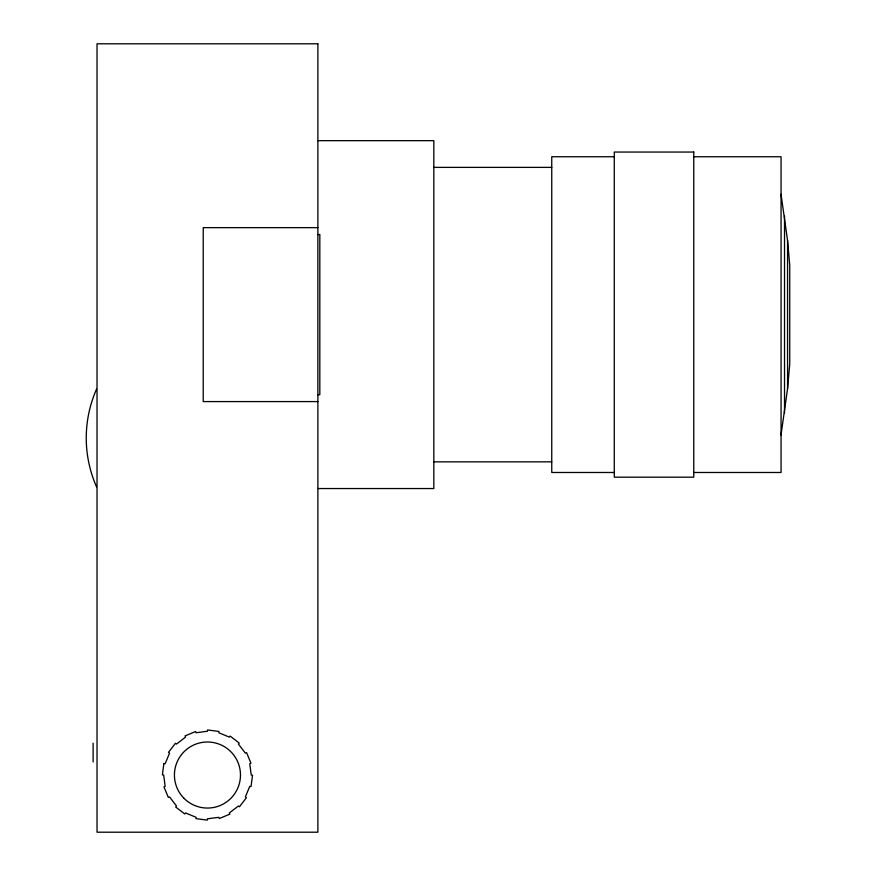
<?xml version="1.0" encoding="UTF-8"?>
<svg xmlns="http://www.w3.org/2000/svg" width="876" height="876" viewBox="0 0 876 876"><rect width="100%" height="100%" fill="white"/><g stroke="black" fill="none" stroke-linecap="round" stroke-linejoin="round"><path stroke-width="1.31" d="M781.02 435.011L787.568 388.637L789.736 364.011L789.736 265.209L787.568 240.582L781.02 194.209M317.879 140.675L433.828 140.675L433.828 488.545L317.879 488.545M614.284 156.749L551.749 156.749L551.749 472.482L614.284 472.482M693.77 156.749L781.063 156.749L781.063 472.482L693.77 472.482M433.828 167.382L551.749 167.382M317.879 227.64L203.221 227.64L203.221 401.58L317.879 401.58M317.879 234.538L319.828 234.538L319.828 394.682L317.879 394.682M433.828 461.838L551.749 461.838M787.568 240.582L787.568 388.637M784.524 216.054L784.524 413.176M93.119 743.187L93.119 761.934M96.524 486.826A121.195 121.195 0 0 1 96.524 389.174M163.867 763.533L162.378 774.866L163.67 775.03L165.159 786.363L163.954 786.867L168.334 797.423L169.539 796.919L176.492 805.997L175.704 807.026L184.77 813.979L185.559 812.95L196.114 817.319L195.95 818.611L207.284 820.111L207.448 818.819L218.781 817.319L219.285 818.523L229.84 814.154L229.348 812.95L238.414 805.997L239.444 806.785L246.408 797.718L245.368 796.919L249.748 786.363L251.04 786.538L252.529 775.205L251.237 775.03L249.748 763.697L250.952 763.204L246.572 752.637L245.368 753.141L238.414 744.074L239.203 743.034L230.136 736.081L229.348 737.11L218.781 732.741L218.956 731.449L207.623 729.96L207.448 731.252L196.114 732.741L195.622 731.537L185.066 735.906L185.559 737.11L176.492 744.074L175.463 743.275L168.499 752.342L169.539 753.141L165.159 763.697L163.867 763.533M317.879 43.8L97.028 43.8L97.028 832.2L317.879 832.2L317.879 43.8M693.77 152.052L614.284 152.052L614.284 477.179L693.77 477.179L693.77 152.052M184.091 798.386A33.036 33.036 0 0 0 239.356 783.582A33.036 33.036 0 0 0 198.907 743.122A33.036 33.036 0 0 0 184.091 798.386"/></g></svg>
